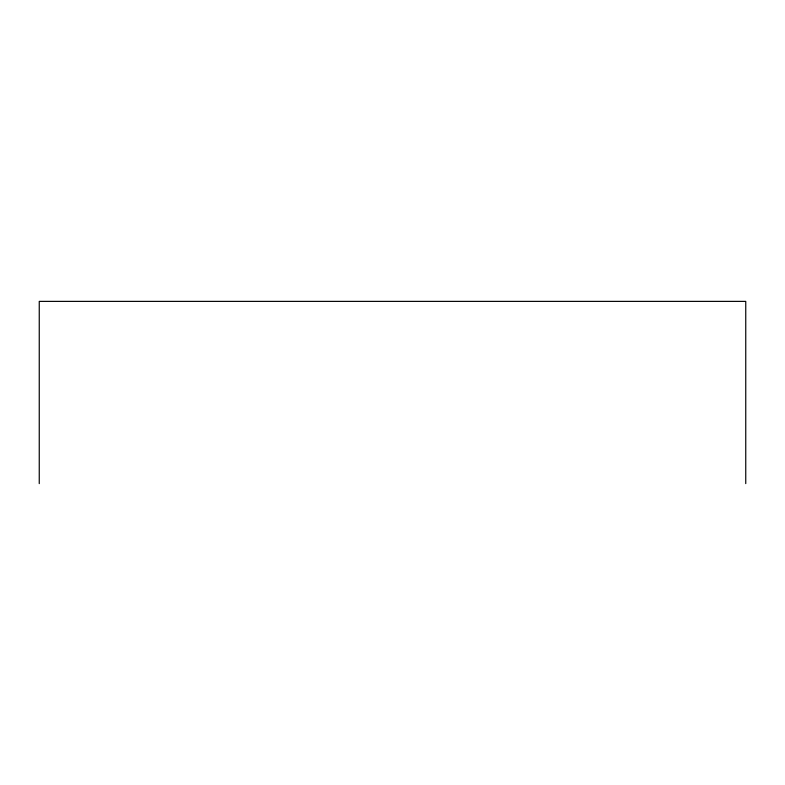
<?xml version="1.0" encoding="UTF-8"?>
<svg xmlns="http://www.w3.org/2000/svg" width="785" height="785" viewBox="0 0 785 785"><rect width="100%" height="100%" fill="white"/><g stroke="black" fill="none" stroke-linecap="round" stroke-linejoin="round"><path stroke-width="1.18" d="M745.75 483.619L745.75 301.381L39.25 301.381L39.25 483.619"/></g></svg>
